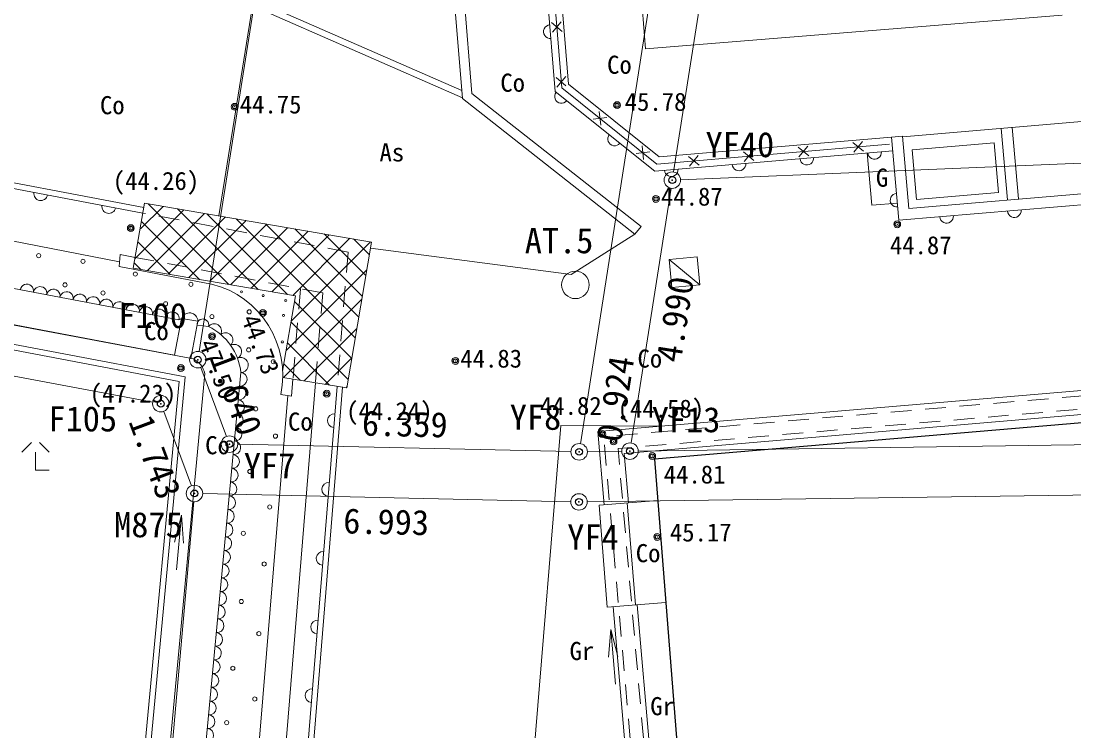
# Model space of a CAD drawing. Units: millimetres, scale not verified. Extents: x -29071210 to -28860960, y -117775216 to -117329466.
# Drawn here: x -29031516 to -29012373, y -117558855 to -117545939 of the extents above; entities that cross this region are included whole.
import ezdxf
from ezdxf.enums import TextEntityAlignment as Align

# ---------------------------------------------------------------- set-up
doc = ezdxf.new("R2010")
doc.units = ezdxf.units.MM
doc.header["$LTSCALE"] = 250
doc.header["$PDMODE"] = 32
doc.header["$PDSIZE"] = 125
doc.linetypes.add('USER4', pattern=[2.5, 1.5, -1])
for name, color, linetype, lineweight in [('S-SUV', 7, 'Continuous', 13), ('S-SUV-HTXT', 7, 'Continuous', 13), ('S-SUV-ROW', 7, 'Continuous', 15), ('S-SUV-SRVR', 3, 'Continuous', 13), ('S-SUV-STR', 1, 'Continuous', 25)]:
    doc.layers.add(name, color=color, linetype=linetype, lineweight=lineweight)
doc.layers.add('S-SUV-BMK', color=7, linetype='Continuous')
doc.styles.add('ＭＳ ゴシック', font='')
doc.styles.get('ＭＳ ゴシック').set_extended_font_data('MS Gothic')

# ---------------------------------------------------------------- blocks, each defined once
blk = doc.blocks.new('ﾌﾟﾛｯﾄﾏｰｸ-03_1')
at = {"color": 3, "linetype": 'Continuous', "lineweight": 25}
blk.add_circle((0, 0), 0.5, dxfattribs=at)
at = {"color": 3}
blk.add_point((0, 0), dxfattribs=at)
blk = doc.blocks.new('open_arrow')
at = {"color": 0, "linetype": 'Continuous', "lineweight": -2}
blk.add_lwpolyline([(7.5, 1.25), (0, 0), (7.5, -1.25)], dxfattribs=at)
blk = doc.blocks.new('竹林')
at = {"color": 7, "linetype": 'Continuous', "lineweight": 13}
for p, q in [((-1, 0.3), (-0.3, 1)), ((0.3, 1), (1, 0.3)), ((0, 0.3), (0, -1)), ((0, -1), (1, -1))]:
    blk.add_line(p, q, dxfattribs=at)
blk = doc.blocks.new('ﾌﾟﾛｯﾄﾏｰｸ-03')
at = {"color": 7, "linetype": 'Continuous', "lineweight": 15}
blk.add_circle((0, 0), 0.5, dxfattribs=at)
at = {"color": 7}
blk.add_point((0, 0), dxfattribs=at)
blk = doc.blocks.new('ﾌﾟﾛｯﾄﾏｰｸ-02')
at = {"color": 7, "linetype": 'Continuous', "lineweight": 20}
blk.add_circle((0, 0), 0.5, dxfattribs=at)

msp = doc.modelspace()

# ---------------------------------------------------------------- hatches: boundary and pattern name
at = {"layer": 'S-SUV'}
h = msp.add_hatch(dxfattribs=at)
h.set_pattern_fill('USER', color=256, style=0, pattern_type=2)
h.set_pattern_definition([(45, (-29027057.7, -117550085.8), (-220.97, 220.97), []), (315, (-29027057.7, -117550085.8), (220.97, 220.97), [])])
h.paths.add_polyline_path([(-29025142.9, -117549960.2), (-29025594.3, -117552613), (-29026759.1, -117552423.5, 0.01616), (-29026760, -117552313), (-29026526, -117550939), (-29029474.5, -117550434.1), (-29029468.5, -117550399.1), (-29029256.5, -117549256.9)])

# ---------------------------------------------------------------- linework, layer by layer
for p, q in [((-29020160.3, -117546444.6), (-29021627.7, -117528981.8)), ((-29021805, -117547218.3), (-29023238.6, -117529490.7)), ((-29023109.9, -117529530.5), (-29021684.8, -117547154.5)), ((-29021564.6, -117547090.6), (-29022989.4, -117529470.1)), ((-29023491, -117547348.4), (-29023846.4, -117542954.3)), ((-29023666.9, -117542939.8), (-29023318, -117547255.5)), ((-29027290, -117545542), (-29027919.4, -117549485.5)), ((-29023491.8, -117547338.4), (-29027309.5, -117545664.5)), ((-29020160.3, -117546444.6), (-29012586.1, -117545833.1)), ((-29021869.5, -117545966.7), (-29021679.1, -117546128.7)), ((-29021693.3, -117545952.5), (-29021855.3, -117546142.9)), ((-29021788.9, -117546963.5), (-29021610.6, -117547115.1)), ((-29021612.7, -117546949.2), (-29021774.7, -117547139.7)), ((-29021684.8, -117547154.5), (-29019953.9, -117548540.5)), ((-29021564.6, -117547090.6), (-29019914.7, -117548411.7)), ((-29023491, -117547348.4), (-29020354.2, -117549816.1)), ((-29020242.7, -117549674.8), (-29023318, -117547255.5)), ((-29021805, -117547218.3), (-29019993, -117548669.3)), ((-29015486.7, -117548044.2), (-29008317, -117547435)), ((-29021114.6, -117547724.3), (-29020866.1, -117547696.8)), ((-29021004.1, -117547586.3), (-29020976.6, -117547834.8)), ((-29013580.6, -117549192), (-29013693.2, -117547891.8)), ((-29013381.4, -117549174.7), (-29013493.9, -117547874.9)), ((-29019914.7, -117548411.7), (-29015687, -117548050.2)), ((-29016375.6, -117548323.2), (-29016214.5, -117548132)), ((-29015687, -117548050.2), (-29015487.7, -117548032.9)), ((-29015556, -117549563.2), (-29015687, -117548050.2)), ((-29015373.9, -117549347.2), (-29015487.7, -117548032.9)), ((-29040800, -117548153), (-29029724.2, -117550320.3)), ((-29020334, -117548349.3), (-29020085.5, -117548321.8)), ((-29020223.5, -117548211.3), (-29020196, -117548459.8)), ((-29019993, -117548669.3), (-29015665.4, -117548299.2)), ((-29019953.9, -117548540.5), (-29015726, -117548179)), ((-29018383.4, -117548317.5), (-29018192.2, -117548478.5)), ((-29018368.3, -117548493.6), (-29018207.3, -117548302.4)), ((-29017387, -117548232.3), (-29017195.8, -117548393.4)), ((-29017372, -117548408.4), (-29017210.9, -117548217.2)), ((-29016390.7, -117548147.1), (-29016199.5, -117548308.2)), ((-29015315.7, -117548280.6), (-29013821.1, -117548153.6)), ((-29015237.4, -117549185.3), (-29015315.7, -117548280.6)), ((-29013742.6, -117549060.3), (-29013821.1, -117548153.6)), ((-29019379.8, -117548402.7), (-29019188.6, -117548563.7)), ((-29019364.7, -117548578.8), (-29019203.6, -117548387.6)), ((-29016049, -117549292.2), (-29016130.5, -117548339)), ((-29015373.9, -117549347.2), (-29008405.2, -117548764.4)), ((-29015556, -117549563.2), (-29008189, -117548947)), ((-29015237.4, -117549185.3), (-29013742.6, -117549060.3)), ((-29029475, -117550437), (-29029272.8, -117549254.2)), ((-29025142.9, -117549960.2), (-29029272.8, -117549254.2)), ((-29016049, -117549292.2), (-29015582.9, -117549251.8)), ((-29020242.7, -117549674.8), (-29020354.2, -117549816.1)), ((-29025142.9, -117549960.2), (-29025594.6, -117552615.1)), ((-29029441.1, -117550238.5), (-29029712, -117550187)), ((-29019224.6, -117550228.5), (-29019733, -117550277.6)), ((-29019175.5, -117550737), (-29019224.6, -117550228.5)), ((-28985868.1, -117550410.2), (-29021029.4, -117553408.4)), ((-29019733, -117550277.6), (-29019683.9, -117550786.1)), ((-29019175.5, -117550737), (-29019733, -117550277.6)), ((-29026527, -117550941), (-29029475, -117550437)), ((-29019683.9, -117550786.1), (-29019175.5, -117550737)), ((-29026527, -117550941), (-29026760.1, -117552310.8)), ((-29028601, -117551349), (-29028728.3, -117552020.8)), ((-29028302, -117551399), (-29028430.5, -117552077.2)), ((-28996310.9, -117551742.2), (-29020552.7, -117553809.4)), ((-29028385.9, -117552085.7), (-29028430.5, -117552077.2)), ((-29029504.1, -117561687.4), (-29028639.2, -117552495.7)), ((-29029404.5, -117561696.2), (-29028531.1, -117552414.4)), ((-29029055.8, -117561726.8), (-29028173.8, -117552353.7)), ((-29025594.6, -117552615.1), (-29026759.2, -117552425.6)), ((-29026571.9, -117552456.1), (-29026597, -117552764)), ((-29026597, -117552764), (-29026795, -117552733)), ((-29021703, -117553299), (-29022278, -117560328)), ((-29021703, -117553297), (-29019878.3, -117553310.3)), ((-29020913.3, -117554738.5), (-29021029.4, -117553408.4)), ((-29020474.6, -117554703.5), (-29020552.7, -117553809.4)), ((-29021008, -117554746), (-29019941.2, -117554661)), ((-29021008, -117554746), (-29020860, -117556604.2)), ((-29020494.6, -117554705.1), (-29020346.6, -117556563.3)), ((-29028690.2, -117555925.6), (-29028596.5, -117554930)), ((-29019793.2, -117556519.3), (-29020860, -117556604.2)), ((-29020485.7, -117559637.3), (-29020751.2, -117556595.6)), ((-29020047.2, -117559600.7), (-29020312.5, -117556560.6)), ((-29020708, -117558003.8), (-29020795, -117557007.5))]:
    msp.add_line(p, q, dxfattribs=at)
at = {"layer": 'S-SUV', "linetype": 'USER4'}
for p, q in [((-29025570.2, -117550141.4), (-29029303.2, -117549432.1)), ((-29026032.1, -117550886.2), (-29029441.1, -117550238.5)), ((-29025570.2, -117550141.4), (-29025769.2, -117552586.7)), ((-29026437.9, -117550809.1), (-29026571.9, -117552456.1)), ((-28986159.9, -117550776.3), (-29020661, -117553718.3)), ((-29026032.1, -117550886.2), (-29026165.3, -117552522.2)), ((-29020386, -117559629), (-29020921.2, -117553497.6)), ((-29020146.8, -117559609), (-29020661, -117553718.3))]:
    msp.add_line(p, q, dxfattribs=at)
at = {"layer": 'S-SUV'}
for points in [[(-29023502.8, -117547202.6), (-29027290, -117545542), (-29044231, -117542309)], [(-29029303.2, -117549432.1), (-29040417.5, -117547320.3), (-29049186.3, -117545685.4), (-29050430.6, -117544826.8), (-29050227.5, -117543938.7)], [(-29029286.3, -117549333.5), (-29040399, -117547222), (-29049147, -117545591), (-29050318, -117544783), (-29050130, -117543961)], [(-29028110, -117551497), (-29028317, -117551471), (-29028302, -117551399), (-29028601, -117551349), (-29028645, -117551375), (-29033216, -117550509), (-29037876, -117549627), (-29037891, -117549583), (-29038171, -117549529), (-29038233, -117549601), (-29044321, -117548414), (-29049357, -117547484), (-29050669, -117547137), (-29051111, -117546985)], [(-29025162.2, -117550073.8), (-29021513, -117550553), (-29020354.2, -117549816.1)], [(-29028051, -117550724), (-29029732, -117550405), (-29029712, -117550187)], [(-29028728.3, -117552020.8), (-29033336.9, -117551147.7), (-29038019.4, -117550261.4)], [(-29028531.1, -117552414.4), (-29033402.1, -117551491.5), (-29038433.9, -117550539.2)], [(-29028639.2, -117552495.7), (-29033420.7, -117551589.8), (-29038452.5, -117550637.4)], [(-29030327, -117583993), (-29029054, -117569243), (-29028457, -117562381), (-29028360, -117562389), (-29028353, -117562087), (-29028433, -117562046), (-29027519, -117552333)], [(-29026165.3, -117552522.2), (-29027445.3, -117568247.3), (-29028795.9, -117584720.5), (-29017024.6, -117595916.3), (-29008934.1, -117603612.7), (-28996672, -117603510.4), (-28989082.3, -117605015.5)], [(-29025769.2, -117552586.7), (-29027046.7, -117568279.9), (-29028381.6, -117584562.5), (-29016748.9, -117595626.5), (-29008775.6, -117603211.3), (-28996634.4, -117603110.1), (-28989004.5, -117604623.1)], [(-29025670.2, -117552602.8), (-29026947, -117568288), (-29028278, -117584523), (-29016680, -117595554), (-29008736, -117603111), (-28996625, -117603010), (-28988984.8, -117604525)], [(-29029300, -117584391), (-29027955, -117568373), (-29026668.5, -117552752.8)]]:
    msp.add_lwpolyline(points, dxfattribs=at)
at = {"layer": 'S-SUV', "linetype": 'USER4'}
msp.add_lwpolyline([(-29020682.6, -117553479.2), (-28996856.9, -117551447.6), (-28997494.8, -117544012.5)], dxfattribs=at)
at = {"layer": 'S-SUV'}
for centre, radius in [((-29031197.2, -117550207.1), 37.5), ((-29030390.3, -117550310.9), 37.5), ((-29029439.6, -117550542.6), 37.5), ((-29030717.9, -117550739.7), 37.5), ((-29028427.6, -117550729), 37.5), ((-29030025.8, -117550886.3), 37.5), ((-29027508.7, -117550864.3), 18.8), ((-29027115.2, -117550934.7), 18.8), ((-29026704.1, -117551022.7), 18.8), ((-29028888.3, -117551083.2), 37.5), ((-29027367.7, -117551229.7), 37.5), ((-29028046.2, -117551316.6), 37.5), ((-29027072, -117551232.2), 18.8), ((-29026744, -117551294.6), 18.8), ((-29026766.4, -117551777.7), 18.8), ((-29027378.3, -117551922.1), 37.5), ((-29026930.9, -117552137.8), 37.5), ((-29027250.5, -117552995.4), 37.5), ((-29026891, -117553490.7), 37.5), ((-29027357, -117554135.2), 37.5), ((-29026994.9, -117554779.6), 37.5), ((-29027474.2, -117555259), 37.5), ((-29027096.1, -117555818.3), 37.5), ((-29027511.5, -117556500), 37.5), ((-29027191.9, -117557085.9), 37.5), ((-29027666, -117557714.4), 37.5), ((-29027266.8, -117558273.7), 37.5), ((-29027777.8, -117558705.1), 37.5)]:
    msp.add_circle(centre, radius, dxfattribs=at)
for centre, radius, start, end in [((-29021894.2, -117546132.6), 123.7, 94.01261, 275.23365), ((-29021690.8, -117547311.5), 123.7, 140.70402, 321.92506), ((-29020725.4, -117548084.5), 123.7, 140.70402, 321.92506), ((-29015997.7, -117548329), 123.7, 184.27683, 5.49787), ((-29017229.9, -117548434.3), 123.7, 184.27683, 5.49787), ((-29019694.4, -117548645.1), 123.7, 184.27683, 5.49787), ((-29018462.2, -117548539.7), 123.7, 184.27683, 5.49787), ((-29031157.8, -117549078.8), 125.9, 169.63711, 348.84606), ((-29015588.8, -117549199.1), 123.7, 94.33751, 275.55855), ((-29029921.3, -117549313.8), 125.9, 169.63711, 348.84606), ((-29013455.2, -117549388.8), 123.7, 184.17055, 5.39159), ((-29014687.7, -117549491.9), 123.7, 184.17055, 5.39159), ((-29031411.2, -117550848.3), 122.5, 348.08161, 170.46271), ((-29031170.6, -117550893.9), 122.5, 348.08161, 170.46271), ((-29028468.4, -117552382.1), 1709.8, 348.1557, 75.87045), ((-29030930, -117550939.5), 122.5, 348.08161, 170.46271), ((-29030689.4, -117550985.1), 122.5, 348.08161, 170.46271), ((-29030448.9, -117551030.7), 122.5, 348.08161, 170.46271), ((-29030208.3, -117551076.2), 122.5, 348.08161, 170.46271), ((-29029967.7, -117551121.8), 122.5, 348.08161, 170.46271), ((-29029727.1, -117551167.4), 122.5, 348.08161, 170.46271), ((-29029486.6, -117551213), 122.5, 348.08161, 170.46271), ((-29029246, -117551258.6), 122.5, 348.08161, 170.46271), ((-29029005.4, -117551304.1), 122.5, 348.08161, 170.46271), ((-29028764.8, -117551349.7), 122.5, 348.08161, 170.46271), ((-29028456.3, -117551403), 154.4, 1.48389, 159.52932), ((-29028211.1, -117551465.2), 106, 342.53131, 183.15053), ((-29028004.4, -117551579.1), 133.7, 331.8762, 142.15523), ((-29028568.3, -117552447.9), 1055.5, 6.24756, 64.26831), ((-29027798.6, -117551742.3), 133.3, 313.79125, 131.22981), ((-29027640.6, -117551954.5), 133.3, 296.47019, 119.54049), ((-29028568.3, -117552447.9), 405.5, 13.42852, 63.27503), ((-29027521.9, -117552196.7), 136.4, 271.22275, 115.77755), ((-29027530.8, -117552457.5), 125.1, 264.65897, 84.58954), ((-29027554.2, -117552706.6), 125.1, 264.65897, 84.58954), ((-29027577.7, -117552955.6), 125.1, 264.65897, 84.58954), ((-29027601.1, -117553204.7), 125.1, 264.65897, 84.58954), ((-29025819.6, -117553212.1), 125.5, 85.57229, 265.12032), ((-29027624.5, -117553453.7), 125.1, 264.65897, 84.58954), ((-29027648, -117553702.8), 125.1, 264.65897, 84.58954), ((-29027671.4, -117553951.8), 125.1, 264.65897, 84.58954), ((-29027694.8, -117554200.9), 125.1, 264.65897, 84.58954), ((-29027718.3, -117554449.9), 125.1, 264.65897, 84.58954), ((-29025921.5, -117554462.9), 125.5, 85.57229, 265.12032), ((-29027741.7, -117554699), 125.1, 264.65897, 84.58954), ((-29027765.2, -117554948), 125.1, 264.65897, 84.58954), ((-29027788.6, -117555197.1), 125.1, 264.65897, 84.58954), ((-29027812, -117555446.1), 125.1, 264.65897, 84.58954), ((-29027835.5, -117555695.2), 125.1, 264.65897, 84.58954), ((-29026023.3, -117555713.7), 125.5, 85.57229, 265.12032), ((-29027858.9, -117555944.2), 125.1, 264.65897, 84.58954), ((-29027882.3, -117556193.3), 125.1, 264.65897, 84.58954), ((-29027905.8, -117556442.3), 125.1, 264.65897, 84.58954), ((-29027929.2, -117556691.4), 125.1, 264.65897, 84.58954), ((-29027952.6, -117556940.4), 125.1, 264.65897, 84.58954), ((-29026125.1, -117556964.5), 125.5, 85.57229, 265.12032), ((-29027976.1, -117557189.5), 125.1, 264.65897, 84.58954), ((-29027999.5, -117557438.5), 125.1, 264.65897, 84.58954), ((-29028022.9, -117557687.6), 125.1, 264.65897, 84.58954), ((-29028046.4, -117557936.6), 125.1, 264.65897, 84.58954), ((-29028069.8, -117558185.7), 125.1, 264.65897, 84.58954), ((-29026226.9, -117558215.3), 125.5, 85.57229, 265.12032), ((-29028093.3, -117558434.7), 125.1, 264.65897, 84.58954), ((-29028116.7, -117558683.8), 125.1, 264.65897, 84.58954), ((-29028140.1, -117558932.9), 125.1, 264.65897, 84.58954)]:
    msp.add_arc(centre, radius, start, end, dxfattribs=at)
at = {"layer": 'S-SUV-ROW'}
for p, q in [((-29007848, -117467162.7), (-29021345.5, -117553628.7)), ((-29019651.8, -117548684.8), (-29006958.8, -117467372.9)), ((-29016975.3, -117480677.7), (-29028279.6, -117551952.4)), ((-28978864.9, -117547141.8), (-29019525, -117548826.8)), ((-29029123.4, -117552873.3), (-29049416.8, -117549059.2)), ((-29020421.5, -117553615.8), (-29019698, -117548981.2)), ((-29039751.6, -117549948.8), (-29028450.6, -117552072.8)), ((-29028250.5, -117552241), (-29027780, -117553496.3)), ((-29028416.6, -117554393.5), (-29028923.4, -117553041.5)), ((-29020294.7, -117553761.9), (-28978919, -117553187.4)), ((-29027577.4, -117553640.1), (-29021518.6, -117553773.6)), ((-29021218.7, -117553774.8), (-29020594.6, -117553766.1)), ((-28978841.3, -117554097.4), (-29021222.4, -117554685.9)), ((-29021522.3, -117554684.7), (-29028214, -117554537.3)), ((-29030700.8, -117580926.3), (-29028377.2, -117554683.4))]:
    msp.add_line(p, q, dxfattribs=at)
at = {"layer": 'S-SUV-STR'}
for p, q in [((-28986732.4, -117551074), (-29020001, -117553910)), ((-29020001, -117553910), (-29019166, -117564395))]:
    msp.add_line(p, q, dxfattribs=at)

# ---------------------------------------------------------------- block references
at = {"layer": 'S-SUV', "xscale": 250, "yscale": 250}
msp.add_blockref('竹林', (-29031253.4, -117553859.5), dxfattribs=at)
at = {"layer": 'S-SUV', "xscale": 66.7, "yscale": 66.7}
for p, rotation in [((-29028596.5, -117554930), 264.6), ((-29020795, -117557007.5), 275)]:
    msp.add_blockref('open_arrow', p, dxfattribs=dict(at, rotation=rotation))
at = {"layer": 'S-SUV-BMK', "xscale": 300, "yscale": 300}
for p in [(-29019674.9, -117548833), (-29028303.1, -117552100.5), (-29028976, -117552901), (-29027727.4, -117553636.8), (-29021368.7, -117553776.9), (-29020444.6, -117553764), (-29028364, -117554534), (-29021372.4, -117554688)]:
    msp.add_blockref('ﾌﾟﾛｯﾄﾏｰｸ-03', p, dxfattribs=at)
at = {"layer": 'S-SUV-SRVR'}
for name, p, xscale, yscale in [('ﾌﾟﾛｯﾄﾏｰｸ-03_1', (-29027631, -117547500), 75, 75), ('ﾌﾟﾛｯﾄﾏｰｸ-03_1', (-29020679, -117547469.4), 75, 75), ('ﾌﾟﾛｯﾄﾏｰｸ-03_1', (-29019971.9, -117549176.4), 75, 75), ('ﾌﾟﾛｯﾄﾏｰｸ-03_1', (-29029520.9, -117549707.5), 75, 75), ('ﾌﾟﾛｯﾄﾏｰｸ-03_1', (-29015585.8, -117549637.2), 75, 75), ('ﾌﾟﾛｯﾄﾏｰｸ-02', (-29021437.4, -117550739.3), 500, 500), ('ﾌﾟﾛｯﾄﾏｰｸ-03_1', (-29027119.5, -117551249.2), 75, 75), ('ﾌﾟﾛｯﾄﾏｰｸ-03_1', (-29028042, -117551675.4), 75, 75), ('ﾌﾟﾛｯﾄﾏｰｸ-03_1', (-29023620, -117552123), 75, 75), ('ﾌﾟﾛｯﾄﾏｰｸ-03_1', (-29028611.2, -117552252.6), 75, 75), ('ﾌﾟﾛｯﾄﾏｰｸ-03_1', (-29025957.9, -117552720.2), 75, 75), ('ﾌﾟﾛｯﾄﾏｰｸ-03_1', (-29020949.3, -117553453.4), 75, 75), ('ﾌﾟﾛｯﾄﾏｰｸ-03_1', (-29020744.2, -117553586.6), 75, 75), ('ﾌﾟﾛｯﾄﾏｰｸ-03_1', (-29020041.2, -117553852.9), 75, 75), ('ﾌﾟﾛｯﾄﾏｰｸ-03_1', (-29019947.9, -117555325.6), 75, 75)]:
    msp.add_blockref(name, p, dxfattribs=dict(at, xscale=xscale, yscale=yscale))

# ---------------------------------------------------------------- texts
at = {"layer": 'S-SUV-BMK', "style": 'ＭＳ ゴシック'}
for s, p in [('YF40', (-29019070.6, -117547957.8)), ('F100', (-29029748.8, -117551067.2)), ('YF8', (-29022630, -117552917.8)), ('F105', (-29031017.4, -117552947.6)), ('YF13', (-29020048.1, -117552962.5)), ('YF7', (-29027465.4, -117553798.3)), ('M875', (-29029823.5, -117554872.8)), ('YF4', (-29021585.3, -117555096.7))]:
    msp.add_text(s, height=458.2, dxfattribs=at).set_placement(p, align=Align.TOP_LEFT)
at = {"layer": 'S-SUV-HTXT', "style": 'ＭＳ ゴシック'}
for s, p in [('Co', (-29020636.4, -117546734.4)), ('Co', (-29022577.5, -117547060.9)), ('Co', (-29029857, -117547470)), ('As', (-29024774.6, -117548328.6)), ('Co', (-29029055.6, -117551581.2)), ('Co', (-29020083.5, -117552079.6)), ('Co', (-29026438.6, -117553227.1)), ('Co', (-29027944.5, -117553656.5)), ('Co', (-29020114.5, -117555620.2))]:
    msp.add_text(s, height=329.9, dxfattribs=at).set_placement(p, align=Align.MIDDLE_CENTER)
for s, height, rotation, p in [('G', 329.9, 0.001, (-29015861.8, -117548789)), ('4.990', 458.2, 81.128, (-29019627.5, -117551366)), ('1.640', 458.2, 290.545, (-29027605.6, -117552715.1)), ('0.924', 458.2, 81.128, (-29020712.2, -117552813.3)), ('6.359', 458.2, 358.738, (-29024538.4, -117553269.4)), ('1.743', 458.2, 290.545, (-29029079.7, -117553871)), ('6.993', 458.2, 358.738, (-29024877.8, -117555048.4))]:
    msp.add_text(s, height=height, rotation=rotation, dxfattribs=at).set_placement(p, align=Align.MIDDLE_CENTER)
for p in [(-29021543.4, -117557663.9), (-29020076, -117558667.9)]:
    msp.add_text('Gr', height=329.9, dxfattribs=at).set_placement(p, align=Align.BOTTOM_LEFT)
at = {"layer": 'S-SUV-SRVR', "style": 'ＭＳ ゴシック'}
for s, p in [('44.75', (-29027540.1, -117547720.2)), ('45.78', (-29020540.5, -117547671.8)), ('44.87', (-29019881.1, -117549396.6)), ('44.87', (-29015718.9, -117550281.6)), ('44.83', (-29023529.1, -117552343.2)), ('44.82', (-29022080.9, -117553203.1)), ('44.81', (-29019830.8, -117554452.1)), ('45.17', (-29019718.9, -117555506.7))]:
    msp.add_text(s, height=329.9, dxfattribs=at).set_placement(p, align=Align.BOTTOM_LEFT)
for s, p in [('(44.26)', (-29029063.7, -117549111.6)), ('(47.23)', (-29029481.8, -117552979.5)), ('(44.24)', (-29024819.9, -117553299.5)), ('(44.58)', (-29019882.7, -117553253.7))]:
    msp.add_text(s, height=329.9, dxfattribs=at).set_placement(p, align=Align.BOTTOM_CENTER)
at = {"layer": 'S-SUV-SRVR', "color": 7, "style": 'ＭＳ ゴシック'}
msp.add_text('AT.5', height=458.2, dxfattribs=at).set_placement((-29022357.7, -117549705.8), align=Align.TOP_LEFT)
at = {"layer": 'S-SUV-SRVR', "style": 'ＭＳ ゴシック'}
msp.add_text('44.73', height=329.9, rotation=290.95, dxfattribs=at).set_placement((-29027607.6, -117551391.7), align=Align.BOTTOM_LEFT)
msp.add_text('47.50', height=329.9, rotation=290.95, dxfattribs=at).set_placement((-29028180.1, -117552365.1), align=Align.BOTTOM_CENTER)

doc.saveas('drawing.dxf')
